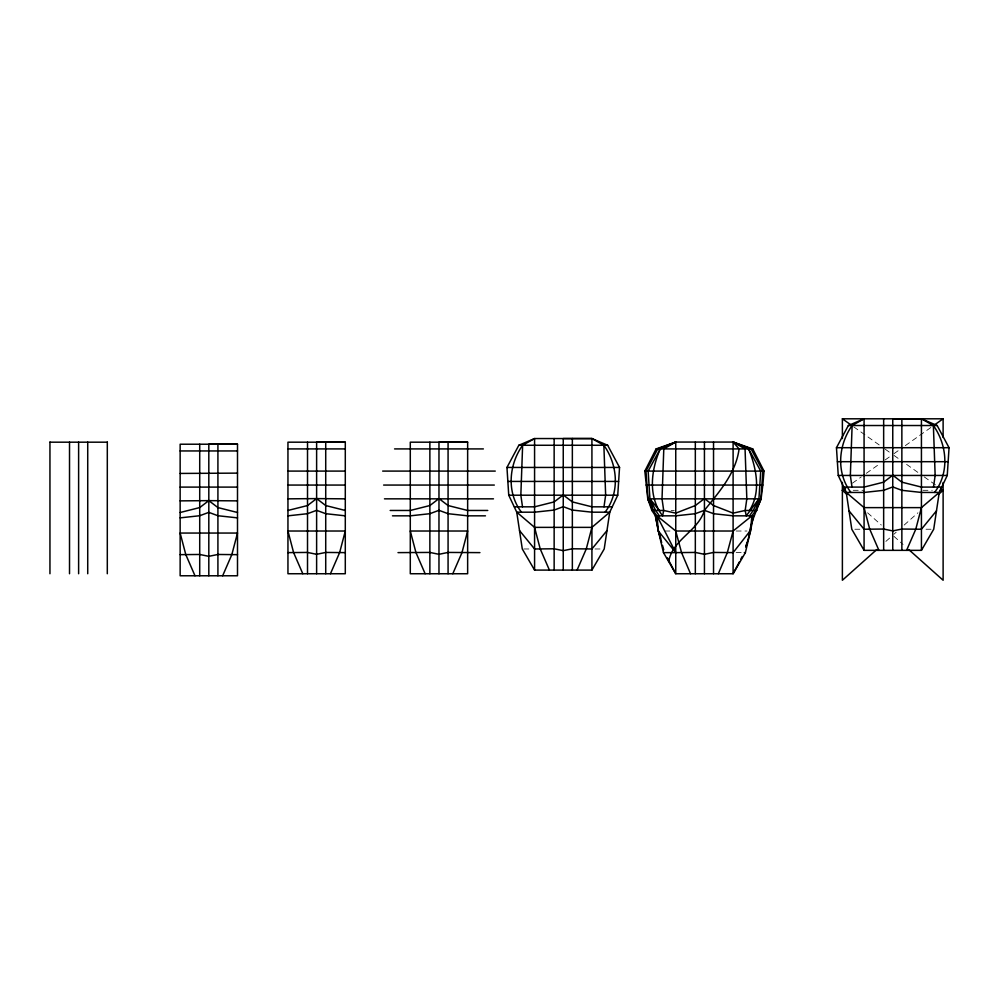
<?xml version="1.0" encoding="UTF-8"?>
<svg xmlns="http://www.w3.org/2000/svg" width="999" height="999" viewBox="0 0 999 999"><rect width="100%" height="100%" fill="white"/><g stroke="black" fill="none" stroke-linecap="round" stroke-linejoin="round"><path stroke-width="0.75" stroke-dasharray="5 3.75" d="M885.888 541.408L890.459 537.325M893.893 534.253L896.19 532.205M904.195 525.049L917.944 512.787M852.459 483.154L861.275 476.898M866.308 473.326L878.908 464.385M885.201 459.915L890.234 456.343M894.018 453.658L900.311 449.188M905.344 445.616L931.792 426.848M853.233 490.309L864.085 490.309M922.976 490.309L932.267 490.309M671.116 510.464L674.263 510.464M854.857 529.233L861.001 529.233M926.036 529.233L932.179 529.233M664.947 531.018L671.403 531.018M736.188 531.018L746.99 531.018M523.826 548.975L529.97 548.975M594.992 548.975L601.136 548.975M736.176 552.622L744.28 552.622M853.72 426.848L880.156 445.616M885.201 449.188L890.234 452.772M894.018 455.444L900.311 459.915M906.605 464.385L919.192 473.326M924.237 476.898L936.825 485.839M867.569 512.787L881.305 525.049M893.893 536.301L903.059 544.48"/><path stroke-width="1.5" d="M534.577 570.092L534.577 438.549L518.843 445.267L506.955 467.445L508.741 495.204L516.745 512.187L522.29 548.975L534.577 570.092L591.92 570.092L604.208 548.975L609.74 512.187L617.744 495.204L619.542 467.445L607.654 445.267L591.92 438.549L534.577 438.549L522.627 445.267L520.841 495.204L522.502 506.83M892.756 550.349L892.756 418.806L921.428 418.806L937.162 425.524L949.05 447.702L947.252 475.449L939.247 492.445L933.715 529.233L921.428 550.349L864.073 550.349L864.073 418.806L852.122 425.524L850.349 475.449L852.01 487.087M762.824 485.064L764.023 471.091L752.746 448.913L733.104 442.058L675.749 442.058L656.106 448.913L644.83 471.091L647.764 498.838L651.872 510.464L655.406 515.834L658.366 531.018L655.406 515.834L675.749 515.834L695.329 513.698L704.432 510.327C719.155 491.87 735.926 473.214 739.085 448.913L733.104 442.058L733.104 573.738L675.749 573.738L663.461 552.622L658.366 531.018L656.967 515.834L653.071 510.464L647.764 498.838L761.088 498.838L762.824 485.064L646.041 485.064M748.925 535.339C750.773 522.215 756.455 511.013 761.088 498.838L755.793 510.464L751.897 515.834L750.499 531.018L745.391 552.622L733.104 573.738L739.397 561.863M603.995 506.83L605.644 495.204L603.871 445.267L591.92 438.549L563.249 438.549L563.249 570.092M933.503 487.087L935.151 475.449L933.378 425.524L921.428 418.806L921.428 550.349M549.413 570.092L540.222 548.926L534.577 527.372L516.745 512.187L534.577 512.187L554.145 510.064L563.249 506.68L572.352 510.064L591.92 512.187L609.74 512.187L591.92 527.372L586.276 548.926L577.072 570.092M864.073 418.806L848.351 425.524L836.463 447.702L838.248 475.449L846.253 492.445L864.073 492.445L883.653 490.322L892.756 486.938L901.86 490.322L921.428 492.445L939.247 492.445L921.428 507.629L915.783 529.183L906.58 550.349M751.897 515.834L733.104 531.018L727.334 552.559L718.343 573.738M745.828 546.853L746.99 542.532M745.941 546.853L750.499 531.018L753.458 515.834L733.104 515.834L713.536 513.698L704.432 510.327C697.914 531.48 672.777 539.198 668.643 561.5M660.252 448.913L648.139 471.091L649.924 498.838L653.071 510.464L647.989 498.838L645.978 471.091L657.779 448.913L675.749 442.058L660.252 448.913C651.061 470.005 647.714 496.478 662.612 515.834L663.686 510.464L662.025 498.838L663.798 448.913L675.749 442.058L675.749 573.738L667.369 557.892M222.652 575.774L231.843 554.595L237.5 533.054L180.145 533.054L185.789 554.595L194.992 575.774M330.457 573.738L339.648 552.559L345.292 531.018L287.949 531.018L293.594 552.559L302.797 573.738M452.797 573.738L462 552.559L467.644 531.018L410.289 531.018L415.946 552.559L425.137 573.738M522.627 445.267C508.678 464.86 506.493 492.557 521.428 512.187M852.122 425.524C838.186 445.117 836.001 472.814 850.936 492.445M749.487 510.464C761.338 491.845 756.368 468.094 748.613 448.913L733.104 442.058L745.054 448.913L746.827 498.838L745.179 510.464L746.241 515.834L758.928 498.838L760.726 471.091L748.613 448.913M740.783 559.215L742.182 556.58M605.057 512.187C620.004 492.557 617.819 464.86 603.871 445.267M934.564 492.445C949.512 472.814 947.327 445.117 933.378 425.524M749.487 515.834L753.221 510.464L758.928 498.838L755.793 510.464L760.876 498.838L762.886 471.091L751.086 448.913L733.104 442.058M606.98 530.581L591.92 548.975L572.352 548.788L563.249 550.661L554.145 548.788L534.577 548.975L519.517 530.581M936.488 510.839L921.428 529.233L901.86 529.045L892.756 530.919L883.653 529.045L864.073 529.233L849.025 510.839M876.722 549.587L842.382 580.244L842.382 482.342M938.548 494.393L943.118 490.309L940.608 488.523M846.965 494.393L842.382 490.309L846.165 487.624M934.302 425.062L943.118 418.806L943.118 437.45M180.145 512.499L199.713 507.579L208.816 500.636L237.5 500.874M287.949 510.464L307.517 505.544L316.621 498.601L345.292 498.838M180.145 517.869L199.713 515.734L208.816 512.362L217.919 515.734L237.5 517.869M287.949 515.834L307.517 513.698L316.621 510.327L325.724 513.698L345.292 515.834M237.5 487.1L180.145 487.1M345.292 485.064L287.949 485.064M345.292 471.091L287.949 471.091M287.949 552.622L307.517 552.435L316.621 554.308L325.724 552.435L345.292 552.622M180.145 554.657L199.713 554.47L208.816 556.331L217.919 554.47L237.5 554.657M345.292 442.182L287.949 442.182L287.949 573.738L345.292 573.738L345.292 442.182L316.621 442.182L316.621 573.738M467.644 442.182L410.289 442.182L410.289 573.738L467.644 573.738L467.644 442.182L438.973 442.182L438.973 573.738M237.5 444.218L180.145 444.218L180.145 575.774L237.5 575.774L237.5 444.218L208.816 444.218L208.816 575.774M345.292 448.913L287.949 448.913M237.5 450.949L180.145 450.949M842.382 438.586L842.382 418.806L943.118 418.806M848.351 425.524L937.162 425.524M49.95 442.182L107.305 442.182M518.843 445.267L607.654 445.267M836.463 447.702L949.05 447.702M394.568 448.913L483.379 448.913M656.106 448.913L752.746 448.913M837.412 461.688L948.101 461.688M506.955 467.445L619.542 467.445M382.667 471.091L495.267 471.091M644.83 471.091L764.023 471.091M237.5 473.126L180.145 473.439M838.248 475.449L947.252 475.449M507.904 481.431L618.593 481.431M383.616 485.064L494.318 485.064M843.955 487.087L864.073 487.087L883.653 482.167L892.756 475.224L901.86 482.167L921.428 487.087L941.545 487.087M842.382 490.309L845.491 490.309M940.022 490.309L943.118 490.309M508.741 495.204L617.744 495.204M384.465 498.838L493.469 498.838M514.448 506.83L534.577 506.83L554.145 501.91L563.249 494.967L572.352 501.91L591.92 506.83L612.037 506.83M921.428 507.629L864.073 507.629L846.253 492.445L851.785 529.233L864.073 550.349M390.172 510.464L410.289 510.464L429.87 505.544L438.973 498.601L448.076 505.544L467.644 510.464L487.762 510.464M651.872 510.464L663.686 510.464L675.749 513.149L695.329 505.544L704.432 498.601L713.536 505.544L733.104 513.149L745.179 510.464L756.992 510.464M392.47 515.834L410.289 515.834L429.87 513.698L438.973 510.327L448.076 513.698L467.644 515.834L485.464 515.834M591.92 527.372L534.577 527.372M733.104 531.018L675.749 531.018L656.967 515.834L675.749 552.622L695.329 552.435L704.432 554.308L713.536 552.435L733.104 552.622L750.074 531.018M398.002 552.622L429.87 552.435L438.973 554.308L448.076 552.435L479.932 552.622M663.461 552.622L675.749 552.622L658.366 531.018L661.675 542.532M744.28 552.622L745.391 552.622M287.949 498.838L316.621 498.601L325.724 505.544L345.292 510.464M180.145 500.874L208.816 500.636L217.919 507.579L237.5 512.499M842.382 418.806L851.198 425.062M908.778 549.587L943.118 580.244L943.118 482.529M659.377 510.464L649.924 498.838L655.631 510.464L659.377 515.834M878.92 550.349L869.729 529.183L864.073 507.629M690.521 573.738L681.53 552.559L675.749 531.018M662.512 545.417L663.748 549.737M659.165 532.455L660.714 538.211M901.86 418.756L901.86 550.349M883.653 418.806L883.653 550.349M713.536 442.132L713.536 573.738M704.432 442.182L704.432 573.738M695.329 442.132L695.329 573.738M591.92 438.549L591.92 570.092M572.352 438.499L572.352 570.092M554.145 438.549L554.145 570.092M448.076 442.132L448.076 573.738M429.87 442.182L429.87 573.738M325.724 442.132L325.724 573.738M307.517 442.182L307.517 573.738M217.919 444.168L217.919 575.774M199.713 444.218L199.713 575.774M107.305 442.058L107.305 573.738M87.725 442.132L87.725 573.738M78.621 442.182L78.621 573.738M69.518 442.132L69.518 573.738M49.95 442.058L49.95 573.738"/></g></svg>
